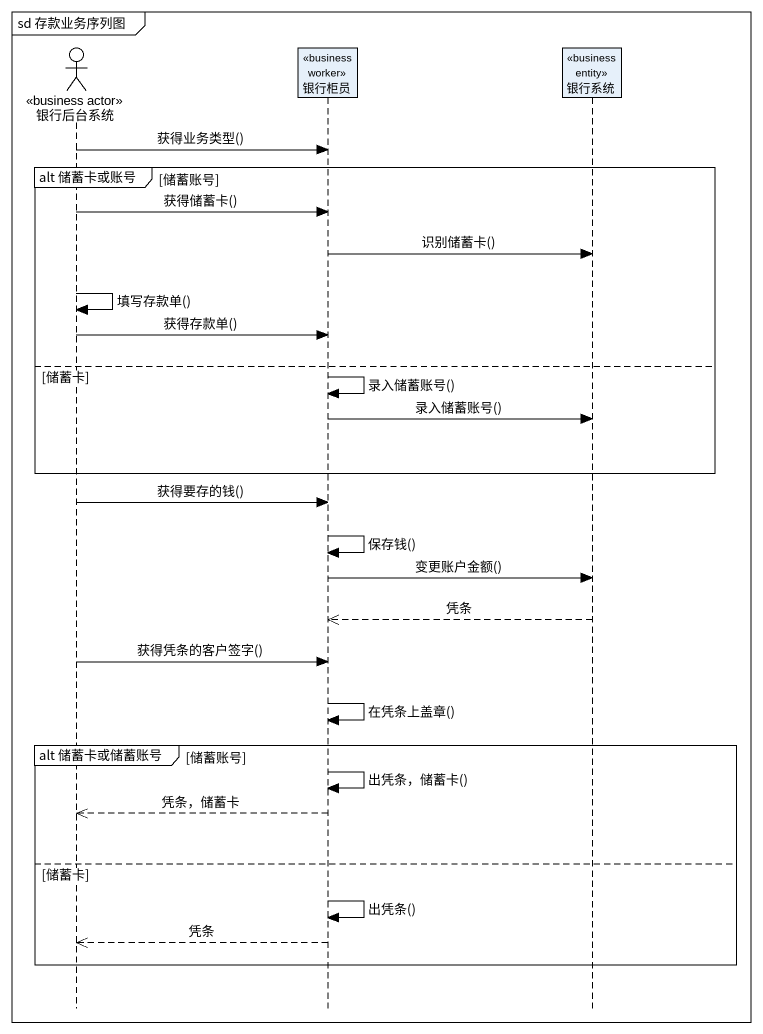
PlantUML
@startuml
mainframe sd 存款业务序列图
hide footbox
actor 银行后台系统 <<business actor>>
participant 银行柜员 <<business worker>>
participant 银行系统 <<business entity>>

银行后台系统 -> 银行柜员 : 获得业务类型()
group alt 储蓄卡或账号 [储蓄账号]
  银行后台系统 -> 银行柜员 : 获得储蓄卡()
  银行柜员 -> 银行系统 : 识别储蓄卡()
  银行后台系统 -> 银行后台系统 : 填写存款单()
  银行后台系统 -> 银行柜员 : 获得存款单()
else 储蓄卡
  银行柜员 -> 银行柜员 : 录入储蓄账号()
  银行柜员 -> 银行系统 : 录入储蓄账号()
end
银行后台系统 -> 银行柜员 : 获得要存的钱()
银行柜员 -> 银行柜员 : 保存钱()
银行柜员 -> 银行系统 : 变更账户金额()
银行系统 -->> 银行柜员 : 凭条
银行后台系统 -> 银行柜员 : 获得凭条的客户签字()
银行柜员 -> 银行柜员 : 在凭条上盖章()
group alt 储蓄卡或储蓄账号 [储蓄账号]
  银行柜员 -> 银行柜员 : 出凭条，储蓄卡()
  银行柜员 -->> 银行后台系统 : 凭条，储蓄卡
else 储蓄卡
  银行柜员 -> 银行柜员 : 出凭条()
  银行柜员 -->> 银行后台系统 : 凭条
end
@enduml
